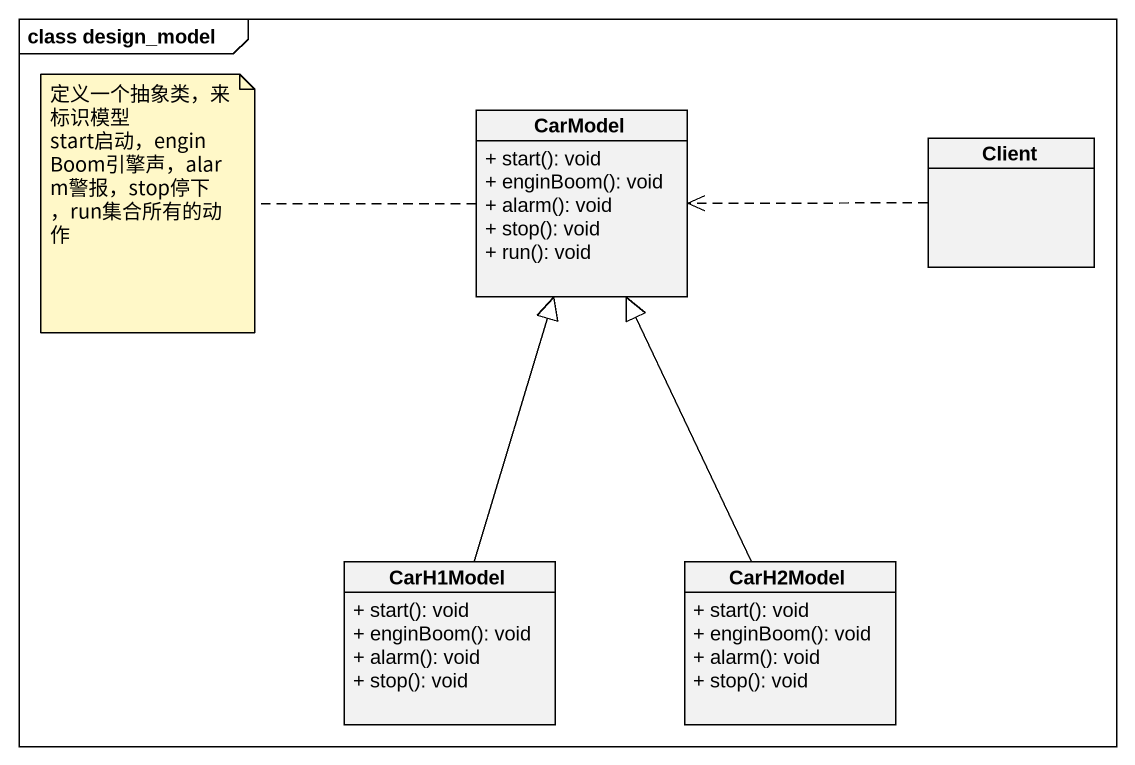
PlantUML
@startuml
mainframe class design_model
hide circle
hide empty members
skinparam classAttributeIconSize 0
class CarModel {
  + start(): void
  + enginBoom(): void
  + alarm(): void
  + stop(): void
  + run(): void
}
class Client
class CarH1Model {
  + start(): void
  + enginBoom(): void
  + alarm(): void
  + stop(): void
}
class CarH2Model {
  + start(): void
  + enginBoom(): void
  + alarm(): void
  + stop(): void
}
Client .left.> CarModel
CarH1Model -up-|> CarModel
CarH2Model -up-|> CarModel
note left of CarModel
  定义一个抽象类，来标识模型
  start启动，enginBoom引擎声，alarm警报，stop停下，run集合所有的动作
end note
@enduml
